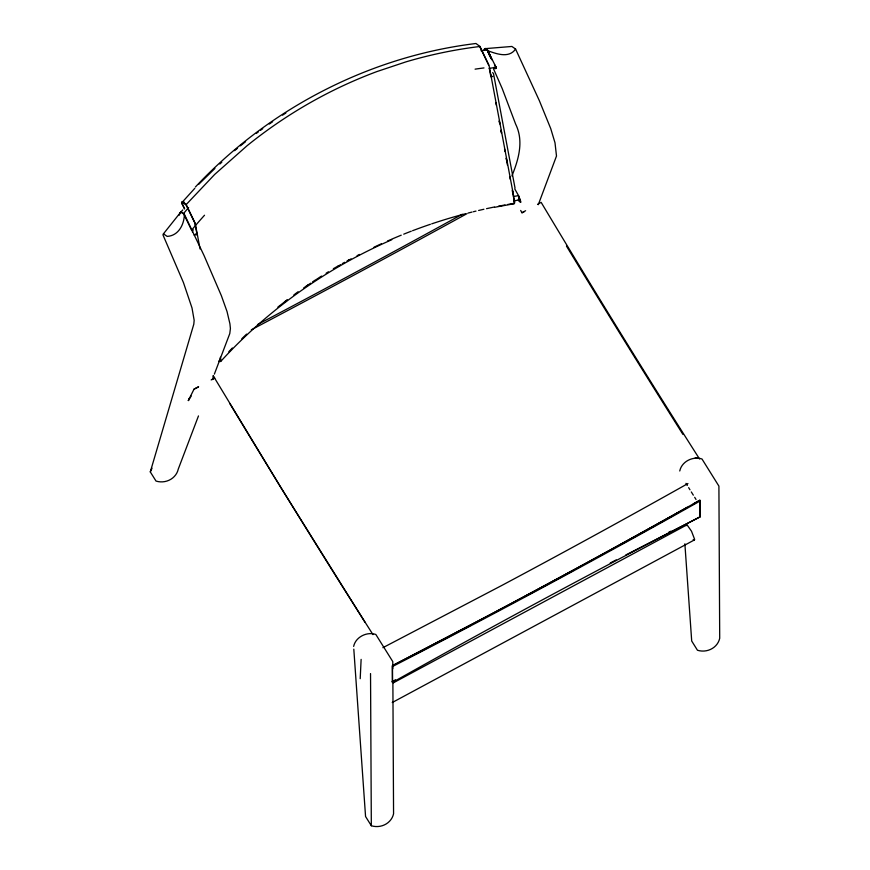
<?xml version="1.0" encoding="UTF-8"?>
<svg xmlns="http://www.w3.org/2000/svg" width="870" height="870" viewBox="0 0 870 870"><rect width="100%" height="100%" fill="white"/><g stroke="black" fill="none" stroke-linecap="round" stroke-linejoin="round"><path stroke-width="1.3" d="M699.665 509.7L699.871 500.228L676.436 513.365A2988.874 910.814 -31.7 0 1 392.413 665.67L392.479 682.395A2991.473 911.597 -31.7 0 1 699.958 516.943L699.861 500.544M518.498 199.948L520.608 202.286L519.053 197.077M212.236 379.559L214.553 378.004M392.479 682.395L392.413 665.67L487.167 616.243A3011.135 917.589 -31.7 0 0 687.343 507.243M490.626 75.016L490.647 74.32M360.202 678.687L361.126 659.384M184.614 208.702L182.308 203.939L183.037 202.819L186.126 205.081L194.891 223.068L197.12 234.922M163.451 233.812L180.732 212.139L184.386 214.346C184.179 224.569 178.513 235.77 167.138 236.39L163.451 233.812L162.951 234.889L183.439 282.554L192.009 307.969L194.162 320.28L193.803 324.216L150.292 471.91L156.024 481.077A17.15 15.91 -0.3 0 0 178.263 469.115L198.48 415.925M195.75 233.812L197.316 234.389L200.056 248.972M184.451 208.8L181.591 202.917L181.895 201.753L183.189 201.862L186.202 204.559L195.108 223.133L197.316 234.389L194.141 235.107M625.802 554.984L699.958 516.943L699.871 500.228L693.27 503.915M511.93 175.947C518.618 159.264 523.99 141.168 515.627 124.095L502.218 88.577L493.573 68.969M679.753 470.985C681.765 461.372 692.922 456.01 701.97 458.969L718.903 486.102L719.707 638.297A17.128 15.888 -0.3 0 1 697.468 650.26L691.704 641.027L684.875 543.815M212.443 379.189L213.4 376.656M214.368 374.133L229.778 333.601L230.409 328.512L229.919 323.814L227.037 311.558L221.371 295.691L204.08 255.606L184.386 214.346M538.291 204.689L556.495 156.024L555.006 142.81L550.732 128.597L539.313 100.583L515.573 49.046L511.897 46.458L485.569 48.611L484.329 49.547M180.199 212.933L181.395 211.965L183.57 213.661L191.563 230.082M484.101 49.405L485.297 48.437L488.364 50.928C496.955 54.027 509.2 58.41 515.573 49.046M513.974 202.743L513.757 198.534M180.732 212.139L179.155 215.249M191.172 396.078L188.344 400.559L189.453 398.123M150.292 471.91L152.032 468.223M219.088 361.55L220.806 361.137L220.404 357.233M188.344 400.559L194.032 389.151L198.599 386.693M353.655 646.399C355.482 637.155 366.814 631.326 375.829 634.469L392.772 661.591L392.805 668.758M686.082 525.676L686.463 524.936L687.572 525.589L691.519 531.255L694.662 539.433L694.282 540.172L693.172 539.52M513.833 200.861L518.433 200.078L518.868 199.252L518.531 195.598L514.79 188.964M519.053 200.807L520.488 202.297A4.524 0.837 61.7 0 0 520.314 200.263L518.531 195.598L513.474 196.544M192.335 231.866L193.227 229.756M181.591 202.917L194.793 188.333M186.202 204.559L214.662 174.457L247.058 145.747A468.549 450.279 -69.2 0 1 376.884 71.579L405.92 61.879A472.638 454.205 -69.2 0 1 479.979 46.48L489.081 65.587L514.54 200.774A19.542 3.621 61.7 0 1 514.007 203.743L494.889 207.245M220.578 361.605C268.112 309.405 327.109 267.96 391.761 239.75M228.81 351.73L232.366 347.989M182.308 203.939L184.114 202.068M198.577 184.462L214.933 168.443M195.38 187.006C268.721 108.815 369.358 56.441 475.966 43.5L479.979 46.48M241.827 338.734L246.591 334.102M219.838 164.006L221.806 162.233M234.574 150.673L237.51 148.259M240.435 145.834L242.393 144.224A472.54 456.5 -73.1 0 1 245.547 141.701M277.867 307.099L287.404 299.758M293.842 294.941L298.127 291.733M303.673 287.948L308.1 284.925M312.537 281.902L314.755 280.379M319.279 277.497L321.563 276.073M326.13 273.224L328.414 271.81M492.768 76.31L491.354 77.158L490.854 76.027M333.362 268.7L338.626 265.709M342.323 263.61L344.672 262.283M347.021 260.957L349.359 259.63M699.621 501.283L675.914 514.562A3010.874 917.513 -31.7 0 1 393.523 665.996L392.849 666.366M392.044 681.71L395.578 679.753M211.171 379.929L214.596 378.091L281.369 488.364L364.965 622.213M522.043 212.65L525.632 210.714M537.573 204.298L541.151 202.373A2274.136 421.548 61.7 0 0 699.556 459.012M198.414 386.998L194.032 389.151M524.295 211.638L521.989 212.878L520.684 210.442M393.229 682.896L686.985 524.827M392.239 702.536L694.314 539.987M668.562 532.407L670.944 531.168M382.887 647.693L501.49 585.619A2988.787 910.781 -31.7 0 0 687.952 483.535M610.251 562.966L616.232 559.899M488.994 68.393L495.117 67.49M514.007 203.743L512.865 203.471M218.892 360.898L219.914 361.061A18.629 3.458 61.7 0 0 220.295 357.994M493.899 67.414L495.313 68.599C495.073 66.283 496.02 69.274 494.823 68.512L494.356 67.653M496.433 68.48L495.182 67.305M485.569 48.611L487.472 50.134L496.291 67.686L495.465 66.544M495.269 67.066L495.715 68.078L495.28 67.61M496.226 68.317L495.606 67.251M492.648 72.591L493.518 73.667L515.029 188.083M518.292 199.621L519.129 200.926M495.933 67.599L496.368 68.273M372.969 634.611L343.683 588.501A2474.954 458.773 61.7 0 1 252.681 441.329L229.843 403.626M685.951 483.35L687.289 485.493M688.638 487.646L689.975 489.788M691.313 491.941L693.325 495.16M694.673 497.303L696.011 499.456M353.807 649.161L365.563 816.517L371.327 825.75A17.128 15.888 -0.3 0 0 393.566 813.787L392.881 681.982M699.534 516.247L699.958 516.943M213.117 375.688L214.596 378.091M213.183 376.112L214.542 378.319M494.497 64.695L496.291 67.686M490.071 56.441L490.745 57.714M479.903 46.991L488.668 64.989M490.288 56.43L487.472 50.134L489.005 54.712M490.615 57.474L487.472 50.134L489.962 56.267M495.237 67.175L495.443 67.73M512.854 191.585L512.582 190.737M489.157 53.472L489.81 55.582M495.835 102.508L496.324 105.161M499.315 121.05L499.815 123.692M501.055 130.315L501.555 132.969M504.535 148.857L505.035 151.5M506.286 158.123L506.775 160.776M509.766 176.664L510.266 179.307M489.418 68.991L490.68 75.668M499.206 121.082L499.706 123.747M500.957 130.424L501.468 133.099M506.231 158.47L507.482 165.148M512.256 190.519L513.507 197.207M370.533 673.565L371.327 825.75M191.607 230.126A464.558 449.061 -73.7 0 1 204.526 215.238M475.085 69.154A464.558 449.061 -73.7 0 1 483.992 67.925M183.505 213.596A464.058 450.877 -79 0 1 188.594 207.549M481.034 50.721A464.058 450.877 -79 0 1 487.461 50.036M180.177 212.922A474.607 455.227 -68.1 0 1 182.754 209.92M256.215 133.48A472.54 456.5 -73.1 0 1 258.379 131.87M260.554 130.282A472.54 456.5 -73.1 0 1 262.729 128.695M269.319 124.029A472.54 456.5 -73.1 0 1 272.636 121.735M282.554 115.144A472.54 456.5 -73.1 0 1 285.849 113.035M284.49 301.901A519.325 501.24 15.8 0 1 286.632 300.28M306.251 286.187A519.325 501.24 15.8 0 1 310.71 283.174M315.201 280.216A519.325 501.24 15.8 0 1 318.594 278.019M338.158 266.1A519.325 501.24 15.8 0 1 340.496 264.763M348.739 260.152A519.325 501.24 15.8 0 1 351.11 258.858M357.07 255.693A519.325 501.24 15.8 0 1 359.473 254.442M374.002 247.221A519.325 501.24 15.8 0 1 381.354 243.785M387.52 241.012A519.325 501.24 15.8 0 1 389.999 239.924M391.239 239.38A519.325 501.24 15.8 0 1 401.222 235.183M403.734 234.171A519.325 501.24 15.8 0 1 411.303 231.192M412.565 230.713A519.325 501.24 15.8 0 1 430.411 224.286M431.694 223.851A519.325 501.24 15.8 0 1 465.45 213.748M468.082 213.063A519.325 501.24 15.8 0 1 472.018 212.073M473.345 211.747A519.325 501.24 15.8 0 1 475.977 211.105M478.609 210.475A519.325 501.24 15.8 0 1 483.894 209.257M486.537 208.669A519.325 501.24 15.8 0 1 494.497 206.995M498.423 206.212A519.325 501.24 15.8 0 1 504.991 204.972M507.623 204.504A519.325 501.24 15.8 0 1 512.887 203.602M466.994 213.639A2959.501 569.219 -30.4 0 1 251.321 329.795M677.491 513.082A2957.815 901.342 -31.7 0 1 620.93 544.446M573.515 570.35A2957.815 901.342 -31.7 0 1 524.632 596.679M470.724 625.269A2957.815 901.342 -31.7 0 1 415.284 654.196M682.961 434.445A2660.503 493.159 61.7 0 1 566.468 246.101M462.253 214.259A2441.927 433.989 -30.2 0 1 257.487 324.597M698.577 458.272L694.912 458.229L698.577 458.305M491.767 59.606L489.495 54.147L491.767 59.606"/></g></svg>
